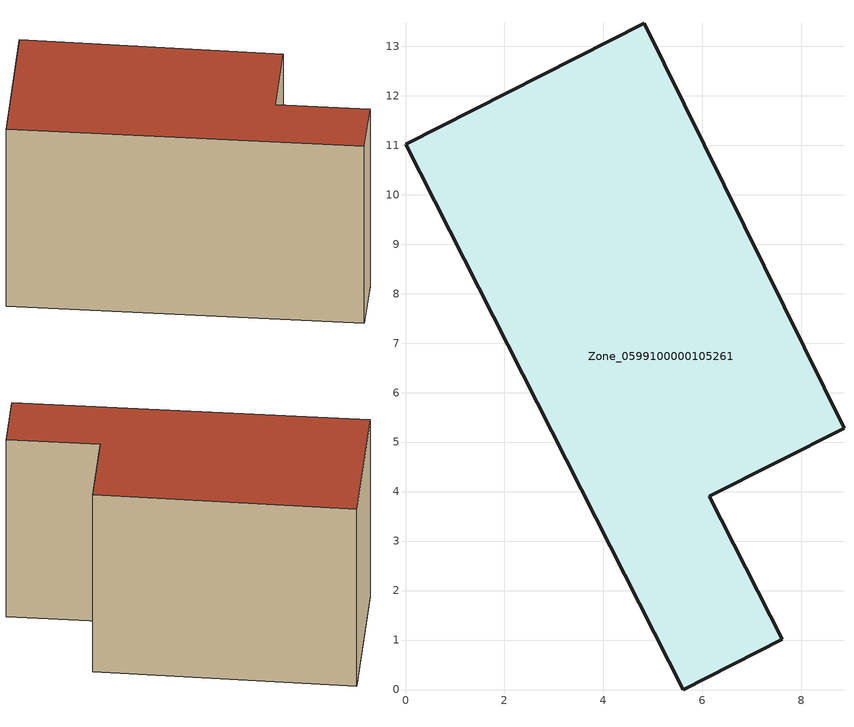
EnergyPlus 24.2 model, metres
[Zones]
Zone_0599100000105261
 floor ground (C_G): 6.14,3.91 7.61,1.01 5.61,0 0,11.02 4.83,13.46 8.86,5.28 z3.41
 wall outside (C_F): 0,11.02 5.61,0 7.61,1.01 6.14,3.91 8.86,5.28 4.83,13.46 0,11.02 z3.41:10.83
 roof outside (C_R): 8.86,5.28 4.83,13.46 0,11.02 5.61,0 7.61,1.01 6.14,3.91 z10.83
[BUILDING]
Pand.0599100000105261: North Axis=0; Terrain=City; Loads Convergence Tolerance Value=0.04; Temperature Convergence Tolerance Value=0.4; Solar Distribution=FullExterior; Maximum Number of Warmup Days=25; Minimum Number of Warmup Days=1
[Site:Location]
Rotterdam.The.Hague.AP_ZH_NLD Design_Conditions: Latitude=51.96; Longitude=4.45; Time Zone=1; Elevation=-4.5
[SITE:GROUNDTEMPERATURE:BUILDINGSURFACE]
18, 18, 18, 18, 18, 18, 18, 18, 18, 18, 18, 18
[MATERIAL] Thermal Absorptance=0.9; Solar Absorptance=0.7; Visible Absorptance=0.7
Name | Roughness | Thickness | Conductivity | Density | Specific Heat
G.TC.1992-2005 | MediumSmooth | 0.15 | 0.06 | 540 | 1210
F.TC.1992-2005 | Rough | 0.3 | 0.12 | 1920 | 840
R.TC.1992-2005 | MediumRough | 0.2 | 0.08 | 1500 | 1000
[CONSTRUCTION]
C_G: G.TC.1992-2005
C_F: F.TC.1992-2005
C_R: R.TC.1992-2005
[ZONE]
Zone_0599100000105261: Type=1; Multiplier=1; Ceiling Height=Autocalculate; Volume=Autocalculate; Floor Area=autocalculate; Part of Total Floor Area=Yes
[ZONEINFILTRATION:DESIGNFLOWRATE]
Infil_Zone_0599100000105261: Zone or ZoneList or Space or SpaceList=Zone_0599100000105261; Schedule=AlwaysOn; Design Flow Rate Calculation Method=Flow/Area; Flow Rate per Floor Area=0.0015; Constant Term Coefficient=1; Temperature Term Coefficient=0; Velocity Term Coefficient=0; Velocity Squared Term Coefficient=0
[HVACTEMPLATE:ZONE:IDEALLOADSAIRSYSTEM]
Zone_0599100000105261: Maximum Heating Supply Air Temperature=50; Minimum Cooling Supply Air Temperature=13; Maximum Heating Supply Air Humidity Ratio=0.0156; Minimum Cooling Supply Air Humidity Ratio=0.0077; Heating Limit=NoLimit; Cooling Limit=NoLimit; Dehumidification Control Type=ConstantSensibleHeatRatio; Cooling Sensible Heat Ratio=0.7; Dehumidification Setpoint=60; Humidification Control Type=None; Humidification Setpoint=30; Outdoor Air Method=None; Outdoor Air Flow Rate per Person=0.00944; Outdoor Air Flow Rate per Zone Floor Area=0; Outdoor Air Flow Rate per Zone=0; Demand Controlled Ventilation Type=None; Outdoor Air Economizer Type=NoEconomizer; Heat Recovery Type=None; Sensible Heat Recovery Effectiveness=0.7; Latent Heat Recovery Effectiveness=0.65
[ZONECONTROL:THERMOSTAT]
ThermostatControl_Zone_0599100000105261: Zone or ZoneList=Zone_0599100000105261; Control Type Schedule=DualSetpointControlType; Control 1=Thermostat_Zone_0599100000105261; Temperature Difference Between Cutout And Setpoint=0
[THERMOSTATSETPOINT:DUALSETPOINT]
Thermostat_Zone_0599100000105261: Heating Setpoint Temperature Schedule=HeatingSetpoint_Zone_0599100000105261; Cooling Setpoint Temperature Schedule=CoolingSetpoint_Zone_0599100000105261
[SCHEDULE:COMPACT]
HeatingSetpoint_Zone_0599100000105261: Through: 12/31, For: AllDays, Until: 24:00, 21
CoolingSetpoint_Zone_0599100000105261: Through: 12/31, For: AllDays, Until: 24:00, 24
DualSetpointControlType: Through: 12/31, For: AllDays, Until: 24:00, 4
AlwaysOn: Through: 12/31, For: AllDays, Until: 24:00, 1
